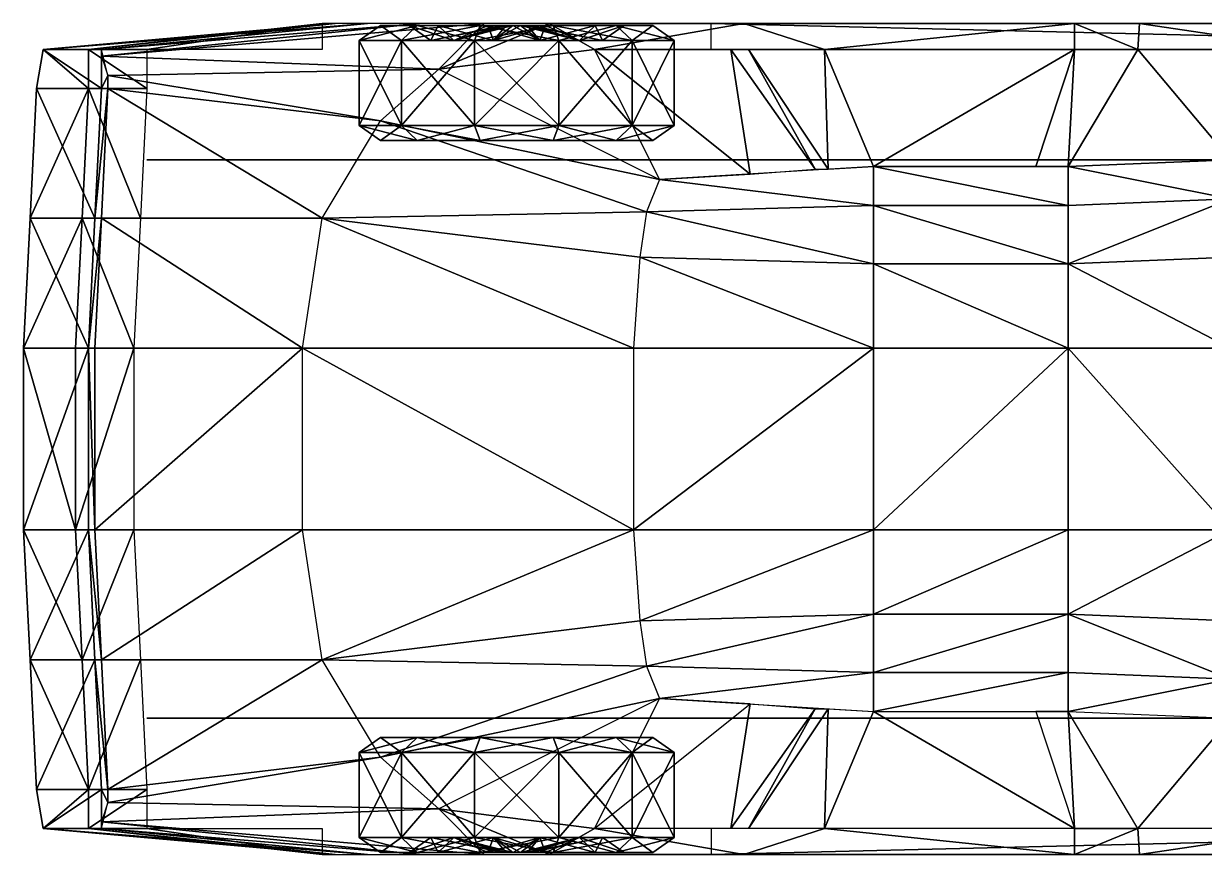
# Model space of a CAD drawing. Extents: x -4.62 to 0, y -0.81 to 0.81.
# Drawn here: x -4.623 to -2.311, y -0.813 to 0.813 of the extents above; entities that cross this region are included whole.
import ezdxf

# ---------------------------------------------------------------- set-up
doc = ezdxf.new("R2010")
doc.units = 0
doc.layers.get('0').update_dxf_attribs({"linetype": 'CONTINUOUS'})

msp = doc.modelspace()

# ---------------------------------------------------------------- meshes
at = {"color": 0, "linetype": 'BYBLOCK'}
mesh = msp.add_polyface(dxfattribs=at)
corners = [(-4.5212, 0.1778, 0.3683), (-4.5085, 0.4318, 0.3683), (-4.4069, 0.1778, 0.2286), (-4.3942, 0.4318, 0.2286), (-4.6228, 0.1778, 0.4445), (-4.6101, 0.4318, 0.4445), (-4.6228, 0.1778, 0.6096), (-4.6101, 0.4318, 0.6096), (-4.4958, 0.1778, 0.6096), (-4.4831, 0.4318, 0.6096), (-4.4831, 0.1778, 0.9652), (-4.4704, 0.4318, 0.9525), (-4.0767, 0.1778, 0.9906), (-4.0386, 0.4318, 0.9779), (-4.4577, 0.6858, 0.9271), (-4.4704, 0.6858, 0.6096), (-4.5974, 0.6858, 0.6096), (-4.5974, 0.6858, 0.4445), (-4.4958, 0.6858, 0.3683), (-4.3815, 0.6858, 0.2286), (-4.4958, 0.762, 0.3683), (-4.3815, 0.762, 0.2286), (-4.5847, 0.762, 0.4445), (-4.5847, 0.762, 0.6096), (-4.4704, 0.762, 0.6096), (-4.4577, 0.7112, 0.889), (-3.9497, 0.8128, 0.5588), (-4.0132, 0.8128, 0.4572), (-4.0386, 0.8128, 0.3429), (-4.5212, -0.1778, 0.3683), (-4.6228, -0.1778, 0.6096), (-4.4831, -0.1778, 0.9652)]
mesh.append_faces([[corners[k] for k in face] for face in [(8, 11, 9), (9, 14, 15), (22, 18, 17), (15, 25, 24), (24, 26, 23), (28, 21, 20)]], dxfattribs={"vtx0": -1, "color": 0})
mesh.append_faces([[corners[k] for k in face] for face in [(23, 27, 22)]], dxfattribs={"vtx0": -1, "vtx1": -1, "color": 0})
mesh.append_faces([[corners[k] for k in face] for face in [(12, 11, 10), (13, 14, 11), (27, 20, 22)]], dxfattribs={"vtx0": -1, "vtx2": -1, "color": 0})
mesh.append_faces([[corners[k] for k in face] for face in [(11, 14, 9), (17, 5, 16), (19, 3, 18), (18, 20, 19), (21, 19, 20), (16, 23, 17), (22, 17, 23), (14, 25, 15), (6, 30, 8)]], dxfattribs={"vtx1": -1, "color": 0})
mesh.append_faces([[corners[k] for k in face] for face in [(0, 1, 2), (3, 2, 1), (1, 0, 4), (6, 7, 4), (5, 4, 7), (8, 9, 7), (7, 6, 8), (10, 11, 8), (16, 7, 9), (7, 16, 5), (1, 18, 3), (0, 29, 4), (31, 10, 8), (10, 31, 12)]], dxfattribs={"vtx1": -1, "vtx2": -1, "color": 0})
mesh.append_faces([[corners[k] for k in face] for face in [(4, 5, 1), (9, 15, 16), (5, 17, 18), (18, 1, 5), (22, 20, 18), (15, 24, 23), (23, 16, 15), (30, 6, 4)]], dxfattribs={"vtx2": -1, "color": 0})
mesh = msp.add_polyface(dxfattribs=at)
corners = [(-4.0767, 0.1778, 0.9906), (-4.0386, 0.4318, 0.9779), (-4.4704, 0.4318, 0.9525), (-2.9591, 0.1778, 1.3589), (-3.4163, 0.3556, 1.2827), (-3.429, 0.1778, 1.2954), (-2.9591, 0.3429, 1.3462), (-3.4036, 0.4445, 1.27), (-3.9243, 0.6223, 0.9525), (-4.4577, 0.6858, 0.9271), (-3.81, 0.7239, 0.9398), (-4.4577, 0.7112, 0.889), (-3.3782, 0.508, 1.2446), (-3.2004, 0.5184, 1.2715), (-3.5052, 0.762, 0.9144), (-4.4704, 0.7492, 0.6858), (-3.7211, 0.8128, 0.6858), (-3.8481, 0.8128, 0.635), (-4.4704, 0.762, 0.6096), (-3.9497, 0.8128, 0.5588), (-4.5847, 0.762, 0.6096), (-4.0132, 0.8128, 0.4572), (-4.0386, 0.8128, 0.3429), (-4.4958, 0.762, 0.3683), (-4.0386, 0.762, 0.1778), (-4.3815, 0.762, 0.2286), (-3.5941, 0.8128, 0.6858), (-3.2131, 0.8128, 0.6858), (-3.2131, -0.8128, 0.6858), (-3.5052, -0.762, 0.9144), (-3.5941, -0.8128, 0.6858), (-3.81, -0.7239, 0.9398), (-3.7211, -0.8128, 0.6858), (-4.4577, -0.7112, 0.889), (-4.4704, -0.7492, 0.6858), (-4.0386, -0.762, 0.1778), (-4.0386, -0.8128, 0.3429), (-4.3815, -0.762, 0.2286), (-4.4958, -0.762, 0.3683), (-4.0132, -0.8128, 0.4572), (-3.9497, -0.8128, 0.5588), (-4.5847, -0.762, 0.6096), (-3.8481, -0.8128, 0.635), (-4.4704, -0.762, 0.6096), (-3.2004, -0.5184, 1.2715), (-3.3782, -0.508, 1.2446), (-3.9243, -0.6223, 0.9525), (-4.4577, -0.6858, 0.9271), (-4.0386, -0.4318, 0.9779), (-3.4036, -0.4445, 1.27), (-2.9591, -0.3429, 1.3462), (-3.4163, -0.3556, 1.2827), (-2.9591, -0.1778, 1.3589), (-3.429, -0.1778, 1.2954), (-4.0767, -0.1778, 0.9906), (-4.4704, -0.4318, 0.9525), (-4.4831, -0.1778, 0.9652)]
mesh.append_faces([[corners[k] for k in face] for face in [(3, 4, 5), (8, 11, 9), (12, 14, 10), (14, 27, 26), (28, 29, 30), (37, 36, 38), (29, 45, 31), (33, 46, 47), (51, 52, 53)]], dxfattribs={"vtx0": -1, "color": 0})
mesh.append_faces([[corners[k] for k in face] for face in [(15, 17, 18), (15, 10, 16), (30, 31, 32), (42, 43, 40), (49, 50, 51)]], dxfattribs={"vtx0": -1, "vtx1": -1, "color": 0})
mesh.append_faces([[corners[k] for k in face] for face in [(6, 7, 4), (18, 17, 19), (10, 26, 16), (31, 34, 32), (42, 34, 43)]], dxfattribs={"vtx0": -1, "vtx2": -1, "color": 0})
mesh.append_faces([[corners[k] for k in face] for face in [(29, 31, 30), (33, 34, 31), (35, 36, 37), (36, 39, 38), (40, 41, 39), (32, 34, 42), (44, 45, 29), (31, 46, 33), (46, 48, 47), (5, 53, 3)]], dxfattribs={"vtx1": -1, "color": 0})
mesh.append_faces([[corners[k] for k in face] for face in [(0, 1, 2), (48, 54, 55), (54, 0, 56)]], dxfattribs={"vtx1": -1, "vtx2": -1, "color": 0})
mesh.append_faces([[corners[k] for k in face] for face in [(1, 8, 9), (8, 10, 11), (12, 13, 14), (15, 16, 17), (20, 19, 21), (21, 22, 23), (22, 24, 25), (15, 11, 10), (10, 14, 26)]], dxfattribs={"vtx2": -1, "color": 0})
at = {"color": 251, "linetype": 'BYBLOCK'}
mesh = msp.add_polyface(dxfattribs=at)
corners = [(-3.8679, 0.8092, 0.2485), (-3.924, 0.8092, 0.2334), (-3.924, 0.8092, 0.3762), (-3.8679, 0.8092, 0.3611), (-3.966, 0.7801, 0.2222), (-3.966, 0.7801, 0.3874), (-3.8526, 0.8092, 0.4998), (-3.8115, 0.8092, 0.4587), (-3.8834, 0.7801, 0.5306), (-3.729, 0.8092, 0.5712), (-3.7139, 0.8092, 0.5151), (-3.7402, 0.7801, 0.6132), (-3.5862, 0.8092, 0.5712), (-3.575, 0.7801, 0.6132), (-3.729, 0.8092, 0.0384), (-3.7139, 0.8092, 0.0945), (-3.6013, 0.8092, 0.0945), (-3.7402, 0.7801, -0.0036), (-3.5862, 0.8092, 0.0384), (-3.8526, 0.8092, 0.1098), (-3.8115, 0.8092, 0.1509), (-3.8834, 0.7801, 0.079), (-3.966, 0.6132, 0.2222), (-3.966, 0.6132, 0.3874), (-3.924, 0.5842, 0.2334), (-3.924, 0.5842, 0.3762), (-3.8834, 0.6132, 0.5306), (-3.8526, 0.5842, 0.4998), (-3.7402, 0.6132, 0.6132), (-3.729, 0.5842, 0.5712), (-3.575, 0.6132, 0.6132), (-3.5862, 0.5842, 0.5712), (-3.7402, 0.6132, -0.0036), (-3.575, 0.7801, -0.0036), (-3.729, 0.5842, 0.0384), (-3.575, 0.6132, -0.0036), (-3.8834, 0.6132, 0.079), (-3.8526, 0.5842, 0.1098)]
mesh.append_faces([[corners[k] for k in face] for face in [(0, 1, 2), (2, 3, 0), (3, 2, 6), (6, 7, 3), (7, 6, 9), (9, 10, 7), (10, 9, 12), (14, 15, 16), (15, 14, 19), (19, 20, 15), (20, 19, 1), (1, 0, 20)]], dxfattribs={"vtx0": -1, "vtx2": -1, "color": 251})
mesh.append_faces([[corners[k] for k in face] for face in [(1, 4, 5), (5, 2, 1), (2, 5, 8), (8, 6, 2), (6, 8, 11), (11, 9, 6), (9, 11, 13), (17, 14, 18), (14, 17, 21), (21, 19, 14), (19, 21, 4), (4, 1, 19), (4, 22, 23), (23, 5, 4), (22, 24, 25), (25, 23, 22), (5, 23, 26), (26, 8, 5), (23, 25, 27), (27, 26, 23), (8, 26, 28), (28, 11, 8), (26, 27, 29), (29, 28, 26), (11, 28, 30), (28, 29, 31), (32, 17, 33), (34, 32, 35), (17, 32, 36), (36, 21, 17), (32, 34, 37), (37, 36, 32), (21, 36, 22), (22, 4, 21), (36, 37, 24), (24, 22, 36)]], dxfattribs={"vtx2": -1, "color": 251})
at = {"color": 254, "linetype": 'BYBLOCK'}
mesh = msp.add_polyface(dxfattribs=at)
corners = [(-0.9413, 0.8092, 0.1509), (-0.9106, 0.7801, 0.1816), (-0.9977, 0.8092, 0.2485), (-0.9556, 0.7801, 0.2597), (-0.8079, 0.8092, 0.2843), (-0.8154, 0.8092, 0.2973), (-0.7874, 0.8092, 0.3048), (-0.8437, 0.8092, 0.0945), (-0.8325, 0.7801, 0.1366), (-0.7949, 0.8092, 0.2768), (-0.7311, 0.8092, 0.0945), (-0.7423, 0.7801, 0.1366), (-0.7799, 0.8092, 0.2768), (-0.6335, 0.8092, 0.1509), (-0.6642, 0.7801, 0.1816), (-0.7669, 0.8092, 0.2843), (-0.5771, 0.8092, 0.2485), (-0.6192, 0.7801, 0.2597), (-0.7594, 0.8092, 0.2973), (-0.5771, 0.8092, 0.3611), (-0.6192, 0.7801, 0.3499), (-0.7594, 0.8092, 0.3123), (-0.6335, 0.8092, 0.4587), (-0.6642, 0.7801, 0.428), (-0.7669, 0.8092, 0.3253), (-0.7311, 0.8092, 0.5151), (-0.7423, 0.7801, 0.473), (-0.7799, 0.8092, 0.3328), (-0.8437, 0.8092, 0.5151), (-0.8325, 0.7801, 0.473), (-0.7949, 0.8092, 0.3328), (-0.9413, 0.8092, 0.4587), (-0.9106, 0.7801, 0.428), (-0.8079, 0.8092, 0.3253), (-0.9977, 0.8092, 0.3611), (-0.9556, 0.7801, 0.3499), (-0.8154, 0.8092, 0.3123), (-3.6856, 0.8092, 0.2973), (-3.6576, 0.8092, 0.3048), (-3.6856, 0.8092, 0.3123), (-3.8258, 0.7801, 0.2597), (-3.8258, 0.7801, 0.3499), (-3.8679, 0.8092, 0.2485), (-3.8679, 0.8092, 0.3611), (-3.6781, 0.8092, 0.3253), (-3.7808, 0.7801, 0.428), (-3.8115, 0.8092, 0.4587), (-3.6651, 0.8092, 0.3328), (-3.7027, 0.7801, 0.473), (-3.7139, 0.8092, 0.5151), (-3.6501, 0.8092, 0.3328), (-3.6125, 0.7801, 0.473), (-3.6013, 0.8092, 0.5151), (-3.6371, 0.8092, 0.3253), (-3.5344, 0.7801, 0.428), (-3.5037, 0.8092, 0.4587), (-3.6296, 0.8092, 0.3123), (-3.4894, 0.7801, 0.3499), (-3.4473, 0.8092, 0.3611), (-3.6296, 0.8092, 0.2973), (-3.4894, 0.7801, 0.2597), (-3.4473, 0.8092, 0.2485), (-3.6371, 0.8092, 0.2843), (-3.5344, 0.7801, 0.1816), (-3.5037, 0.8092, 0.1509), (-3.6501, 0.8092, 0.2768), (-3.6125, 0.7801, 0.1366), (-3.6013, 0.8092, 0.0945), (-3.6651, 0.8092, 0.2768), (-3.7027, 0.7801, 0.1366), (-3.7139, 0.8092, 0.0945), (-3.6781, 0.8092, 0.2843), (-3.7808, 0.7801, 0.1816), (-3.8115, 0.8092, 0.1509), (-3.7808, -0.7801, 0.1816), (-3.8115, -0.8092, 0.1509), (-3.8679, -0.8092, 0.2485), (-3.8258, -0.7801, 0.2597), (-3.6781, -0.8092, 0.2843), (-3.6856, -0.8092, 0.2973), (-3.6576, -0.8092, 0.3048), (-3.7027, -0.7801, 0.1366), (-3.7139, -0.8092, 0.0945), (-3.6651, -0.8092, 0.2768), (-3.6125, -0.7801, 0.1366), (-3.6013, -0.8092, 0.0945), (-3.6501, -0.8092, 0.2768), (-3.5344, -0.7801, 0.1816), (-3.5037, -0.8092, 0.1509), (-3.6371, -0.8092, 0.2843), (-3.4894, -0.7801, 0.2597), (-3.4473, -0.8092, 0.2485), (-3.6296, -0.8092, 0.2973), (-3.4894, -0.7801, 0.3499), (-3.4473, -0.8092, 0.3611), (-3.6296, -0.8092, 0.3123), (-3.5344, -0.7801, 0.428), (-3.5037, -0.8092, 0.4587), (-3.6371, -0.8092, 0.3253), (-3.6125, -0.7801, 0.473), (-3.6013, -0.8092, 0.5151), (-3.6501, -0.8092, 0.3328), (-3.7027, -0.7801, 0.473), (-3.7139, -0.8092, 0.5151), (-3.6651, -0.8092, 0.3328), (-3.7808, -0.7801, 0.428), (-3.8115, -0.8092, 0.4587), (-3.6781, -0.8092, 0.3253), (-3.8258, -0.7801, 0.3499), (-3.8679, -0.8092, 0.3611), (-3.6856, -0.8092, 0.3123), (-0.7874, -0.8092, 0.3048), (-0.8154, -0.8092, 0.2973), (-0.8154, -0.8092, 0.3123), (-0.9556, -0.7801, 0.2597), (-0.9556, -0.7801, 0.3499), (-0.9977, -0.8092, 0.2485), (-0.9977, -0.8092, 0.3611), (-0.8079, -0.8092, 0.3253), (-0.9106, -0.7801, 0.428), (-0.9413, -0.8092, 0.4587), (-0.7949, -0.8092, 0.3328), (-0.8325, -0.7801, 0.473), (-0.8437, -0.8092, 0.5151), (-0.7799, -0.8092, 0.3328), (-0.7423, -0.7801, 0.473), (-0.7311, -0.8092, 0.5151), (-0.7669, -0.8092, 0.3253), (-0.6642, -0.7801, 0.428), (-0.6335, -0.8092, 0.4587), (-0.7594, -0.8092, 0.3123), (-0.6192, -0.7801, 0.3499), (-0.5771, -0.8092, 0.3611), (-0.7594, -0.8092, 0.2973), (-0.6192, -0.7801, 0.2597), (-0.5771, -0.8092, 0.2485), (-0.7669, -0.8092, 0.2843), (-0.6642, -0.7801, 0.1816), (-0.6335, -0.8092, 0.1509), (-0.7799, -0.8092, 0.2768), (-0.7423, -0.7801, 0.1366), (-0.7311, -0.8092, 0.0945), (-0.7949, -0.8092, 0.2768), (-0.8325, -0.7801, 0.1366), (-0.8437, -0.8092, 0.0945), (-0.8079, -0.8092, 0.2843), (-0.9106, -0.7801, 0.1816), (-0.9413, -0.8092, 0.1509)]
mesh.append_faces([[corners[k] for k in face] for face in [(0, 1, 2), (3, 2, 1), (1, 4, 3), (4, 6, 5), (7, 8, 0), (1, 0, 8), (4, 1, 9), (9, 6, 4), (10, 11, 7), (8, 7, 11), (11, 12, 8), (12, 6, 9), (13, 14, 10), (11, 10, 14), (12, 11, 15), (15, 6, 12), (16, 17, 13), (14, 13, 17), (17, 18, 14), (18, 6, 15), (19, 20, 16), (17, 16, 20), (18, 17, 21), (21, 6, 18), (22, 23, 19), (20, 19, 23), (23, 24, 20), (24, 6, 21), (25, 26, 22), (23, 22, 26), (24, 23, 27), (27, 6, 24), (28, 29, 25), (26, 25, 29), (29, 30, 26), (30, 6, 27), (31, 32, 28), (29, 28, 32), (30, 29, 33), (33, 6, 30), (34, 35, 31), (32, 31, 35), (35, 36, 32), (36, 6, 33), (2, 3, 34), (35, 34, 3), (36, 35, 5), (5, 6, 36), (37, 38, 39), (39, 41, 37), (42, 40, 43), (41, 43, 40), (39, 38, 44), (41, 39, 45), (43, 41, 46), (45, 46, 41), (44, 38, 47), (47, 48, 44), (46, 45, 49), (48, 49, 45), (47, 38, 50), (48, 47, 51), (49, 48, 52), (51, 52, 48), (50, 38, 53), (53, 54, 50), (52, 51, 55), (54, 55, 51), (53, 38, 56), (54, 53, 57), (55, 54, 58), (57, 58, 54), (56, 38, 59), (59, 60, 56), (58, 57, 61), (60, 61, 57), (59, 38, 62), (60, 59, 63), (61, 60, 64), (63, 64, 60), (62, 38, 65), (65, 66, 62), (64, 63, 67), (66, 67, 63), (65, 38, 68), (66, 65, 69), (67, 66, 70), (69, 70, 66), (68, 38, 71), (71, 72, 68), (70, 69, 73), (72, 73, 69), (71, 38, 37), (72, 71, 40), (73, 72, 42), (40, 42, 72)]], dxfattribs={"vtx0": -1, "vtx1": -1, "color": 254})
mesh.append_faces([[corners[k] for k in face] for face in [(74, 75, 76), (76, 77, 74), (78, 74, 77), (80, 78, 79), (81, 82, 75), (75, 74, 81), (74, 78, 83), (80, 83, 78), (84, 85, 82), (82, 81, 84), (86, 84, 81), (80, 86, 83), (87, 88, 85), (85, 84, 87), (84, 86, 89), (80, 89, 86), (90, 91, 88), (88, 87, 90), (92, 90, 87), (80, 92, 89), (93, 94, 91), (91, 90, 93), (90, 92, 95), (80, 95, 92), (96, 97, 94), (94, 93, 96), (98, 96, 93), (80, 98, 95), (99, 100, 97), (97, 96, 99), (96, 98, 101), (80, 101, 98), (102, 103, 100), (100, 99, 102), (104, 102, 99), (80, 104, 101), (105, 106, 103), (103, 102, 105), (102, 104, 107), (80, 107, 104), (108, 109, 106), (106, 105, 108), (110, 108, 105), (80, 110, 107), (77, 76, 109), (109, 108, 77), (108, 110, 79), (80, 79, 110), (111, 112, 113), (115, 113, 112), (114, 116, 117), (117, 115, 114), (111, 113, 118), (113, 115, 119), (115, 117, 120), (120, 119, 115), (111, 118, 121), (122, 121, 118), (119, 120, 123), (123, 122, 119), (111, 121, 124), (121, 122, 125), (122, 123, 126), (126, 125, 122), (111, 124, 127), (128, 127, 124), (125, 126, 129), (129, 128, 125), (111, 127, 130), (127, 128, 131), (128, 129, 132), (132, 131, 128), (111, 130, 133), (134, 133, 130), (131, 132, 135), (135, 134, 131), (111, 133, 136), (133, 134, 137), (134, 135, 138), (138, 137, 134), (111, 136, 139), (140, 139, 136), (137, 138, 141), (141, 140, 137), (111, 139, 142), (139, 140, 143), (140, 141, 144), (144, 143, 140), (111, 142, 145), (146, 145, 142), (143, 144, 147), (147, 146, 143), (111, 145, 112), (145, 146, 114), (146, 147, 116), (116, 114, 146)]], dxfattribs={"vtx0": -1, "vtx2": -1, "color": 254})
mesh.append_faces([[corners[k] for k in face] for face in [(5, 3, 4), (8, 9, 1), (9, 8, 12), (14, 15, 11), (15, 14, 18), (20, 21, 17), (21, 20, 24), (26, 27, 23), (27, 26, 30), (32, 33, 29), (33, 32, 36), (3, 5, 35), (40, 37, 41), (44, 45, 39), (45, 44, 48), (50, 51, 47), (51, 50, 54), (56, 57, 53), (57, 56, 60), (62, 63, 59), (63, 62, 66), (68, 69, 65), (69, 68, 72), (37, 40, 71)]], dxfattribs={"vtx1": -1, "color": 254})
mesh.append_faces([[corners[k] for k in face] for face in [(77, 79, 78), (83, 81, 74), (81, 83, 86), (89, 87, 84), (87, 89, 92), (95, 93, 90), (93, 95, 98), (101, 99, 96), (99, 101, 104), (107, 105, 102), (105, 107, 110), (79, 77, 108), (112, 114, 115), (119, 118, 113), (118, 119, 122), (125, 124, 121), (124, 125, 128), (131, 130, 127), (130, 131, 134), (137, 136, 133), (136, 137, 140), (143, 142, 139), (142, 143, 146), (114, 112, 145)]], dxfattribs={"vtx2": -1, "color": 254})
at = {"color": 251, "linetype": 'BYBLOCK'}
mesh = msp.add_polyface(dxfattribs=at)
corners = [(-3.5862, 0.8092, 0.5712), (-3.6013, 0.8092, 0.5151), (-3.7139, 0.8092, 0.5151), (-3.575, 0.7801, 0.6132), (-3.729, 0.8092, 0.5712), (-3.4626, 0.8092, 0.4998), (-3.5037, 0.8092, 0.4587), (-3.4318, 0.7801, 0.5306), (-3.3912, 0.8092, 0.3762), (-3.4473, 0.8092, 0.3611), (-3.3492, 0.7801, 0.3874), (-3.3912, 0.8092, 0.2334), (-3.4473, 0.8092, 0.2485), (-3.3492, 0.7801, 0.2222), (-3.4626, 0.8092, 0.1098), (-3.5037, 0.8092, 0.1509), (-3.4318, 0.7801, 0.079), (-3.5862, 0.8092, 0.0384), (-3.6013, 0.8092, 0.0945), (-3.575, 0.7801, -0.0036), (-3.729, 0.8092, 0.0384), (-3.7402, 0.7801, -0.0036), (-3.575, 0.6132, 0.6132), (-3.7402, 0.7801, 0.6132), (-3.5862, 0.5842, 0.5712), (-3.7402, 0.6132, 0.6132), (-3.4318, 0.6132, 0.5306), (-3.4626, 0.5842, 0.4998), (-3.3492, 0.6132, 0.3874), (-3.3912, 0.5842, 0.3762), (-3.3492, 0.6132, 0.2222), (-3.3912, 0.5842, 0.2334), (-3.4318, 0.6132, 0.079), (-3.4626, 0.5842, 0.1098), (-3.575, 0.6132, -0.0036), (-3.5862, 0.5842, 0.0384), (-3.7402, 0.6132, -0.0036), (-3.729, 0.5842, 0.0384)]
mesh.append_faces([[corners[k] for k in face] for face in [(0, 1, 2), (1, 0, 5), (5, 6, 1), (6, 5, 8), (8, 9, 6), (9, 8, 11), (11, 12, 9), (12, 11, 14), (14, 15, 12), (15, 14, 17), (17, 18, 15), (18, 17, 20)]], dxfattribs={"vtx0": -1, "vtx2": -1, "color": 251})
mesh.append_faces([[corners[k] for k in face] for face in [(3, 0, 4), (0, 3, 7), (7, 5, 0), (5, 7, 10), (10, 8, 5), (8, 10, 13), (13, 11, 8), (11, 13, 16), (16, 14, 11), (14, 16, 19), (19, 17, 14), (17, 19, 21), (22, 3, 23), (24, 22, 25), (3, 22, 26), (26, 7, 3), (22, 24, 27), (27, 26, 22), (7, 26, 28), (28, 10, 7), (26, 27, 29), (29, 28, 26), (10, 28, 30), (30, 13, 10), (28, 29, 31), (31, 30, 28), (13, 30, 32), (32, 16, 13), (30, 31, 33), (33, 32, 30), (16, 32, 34), (34, 19, 16), (32, 33, 35), (35, 34, 32), (19, 34, 36), (34, 35, 37)]], dxfattribs={"vtx2": -1, "color": 251})
at = {"color": 0, "linetype": 'BYBLOCK'}
mesh = msp.add_polyface(dxfattribs=at)
corners = [(-2.9591, 0.1778, 1.3589), (-2.9591, 0.3429, 1.3462), (-3.4163, 0.3556, 1.2827), (-2.5781, 0.1778, 1.3716), (-2.5781, 0.3429, 1.3589), (-2.5781, 0.4572, 1.3462), (-2.9591, 0.4572, 1.3335), (-3.4036, 0.4445, 1.27), (-2.9591, 0.5334, 1.3081), (-3.3782, 0.508, 1.2446), (-2.5781, 0.5334, 1.3208), (-3.0734, 0.5281, 1.2908), (-3.048, 0.5281, 1.2946), (-3.2038, 0.762, 0.9076), (-3.2385, 0.762, 0.9093), (-2.5654, 0.762, 0.889), (-2.6416, 0.5334, 1.3187), (-3.5052, 0.762, 0.9144), (-3.0548, 0.762, 0.9042), (-3.2131, 0.8128, 0.6858), (-0.9779, 0.8128, 0.635), (-3.4671, 0.8128, 0.635), (-3.5941, 0.8128, 0.6858), (-3.3655, 0.8128, 0.5588), (-1.143, 0.8128, 0.4572), (-3.302, 0.8128, 0.4572), (-3.2766, 0.8128, 0.3429), (-2.5654, 0.8128, 0.6858), (-2.5654, -0.762, 0.889), (-3.0548, -0.762, 0.9042), (-2.5654, -0.8128, 0.6858), (-3.2131, -0.8128, 0.6858), (-1.143, -0.8128, 0.4572), (-3.302, -0.8128, 0.4572), (-3.3655, -0.8128, 0.5588), (-3.4671, -0.8128, 0.635), (-0.9779, -0.8128, 0.635), (-3.5941, -0.8128, 0.6858), (-3.5052, -0.762, 0.9144), (-2.6416, -0.5334, 1.3187), (-2.5781, -0.5334, 1.3208), (-3.0734, -0.5281, 1.2908), (-3.048, -0.5281, 1.2946), (-3.2038, -0.762, 0.9076), (-3.2385, -0.762, 0.9093), (-2.5781, -0.4572, 1.3462), (-2.9591, -0.5334, 1.3081), (-2.9591, -0.4572, 1.3335), (-3.3782, -0.508, 1.2446), (-3.4036, -0.4445, 1.27), (-2.9591, -0.3429, 1.3462), (-2.5781, -0.3429, 1.3589), (-2.5781, -0.1778, 1.3716), (-2.9591, -0.1778, 1.3589), (-3.4163, -0.3556, 1.2827), (-3.429, -0.1778, 1.2954)]
mesh.append_faces([[corners[k] for k in face] for face in [(6, 9, 7), (11, 13, 14), (41, 43, 44), (48, 47, 49)]], dxfattribs={"vtx0": -1, "color": 0})
mesh.append_faces([[corners[k] for k in face] for face in [(21, 20, 23), (25, 24, 26), (30, 29, 31), (35, 36, 34), (40, 45, 46), (47, 46, 45), (46, 47, 48), (47, 50, 49), (45, 51, 47), (53, 50, 52), (53, 0, 55), (0, 53, 3)]], dxfattribs={"vtx0": -1, "vtx1": -1, "color": 0})
mesh.append_faces([[corners[k] for k in face] for face in [(0, 1, 2), (6, 1, 4), (50, 47, 51), (50, 53, 54)]], dxfattribs={"vtx0": -1, "vtx1": -1, "vtx2": -1, "color": 0})
mesh.append_faces([[corners[k] for k in face] for face in [(1, 0, 3), (4, 5, 6), (1, 6, 7), (6, 8, 9), (5, 10, 8), (8, 6, 5), (20, 21, 22), (24, 25, 23), (18, 27, 19), (32, 33, 34), (36, 35, 37)]], dxfattribs={"vtx0": -1, "vtx2": -1, "color": 0})
mesh.append_faces([[corners[k] for k in face] for face in [(39, 28, 40), (52, 3, 53)]], dxfattribs={"vtx1": -1, "color": 0})
mesh.append_faces([[corners[k] for k in face] for face in [(3, 4, 1), (17, 18, 19), (18, 15, 27), (28, 29, 30), (29, 38, 31), (51, 52, 50)]], dxfattribs={"vtx1": -1, "vtx2": -1, "color": 0})
mesh.append_faces([[corners[k] for k in face] for face in [(11, 12, 13), (15, 16, 10), (41, 42, 43)]], dxfattribs={"vtx2": -1, "color": 0})
mesh = msp.add_polyface(dxfattribs=at)
corners = [(-0.8636, 0.4318, 0.889), (-1.3208, 0.4318, 0.9271), (-1.2827, 0.1778, 0.9398), (-0.8509, 0.1778, 0.9017), (-0.3048, 0.6604, 0.7747), (-0.8763, 0.6858, 0.8636), (-1.4097, 0.6477, 0.9017), (-0.889, 0.762, 0.8255), (-1.524, 0.7366, 0.8636), (-0.3556, 0.7366, 0.762), (-1.6764, 0.762, 0.8636), (-1.9812, 0.5588, 1.2573), (-3.5941, 0.8128, 0.6858), (-0.8509, 0.8128, 0.6858), (-0.9779, 0.8128, 0.635), (-1.0795, 0.8128, 0.5588), (-3.3655, 0.8128, 0.5588), (-1.143, 0.8128, 0.4572), (-1.1684, 0.8128, 0.3429), (-3.2766, 0.8128, 0.3429), (-2.0955, 0.8128, 0.6858), (-1.6129, 0.8128, 0.6858), (-1.397, 0.8128, 0.6858), (-0.7239, 0.8128, 0.6858), (-0.7239, -0.8128, 0.6858), (-0.889, -0.762, 0.8255), (-0.8509, -0.8128, 0.6858), (-1.397, -0.8128, 0.6858), (-1.524, -0.7366, 0.8636), (-1.6764, -0.762, 0.8636), (-1.6129, -0.8128, 0.6858), (-2.0955, -0.8128, 0.6858), (-1.1684, -0.8128, 0.3429), (-3.2766, -0.8128, 0.3429), (-1.143, -0.8128, 0.4572), (-3.3655, -0.8128, 0.5588), (-1.0795, -0.8128, 0.5588), (-0.9779, -0.8128, 0.635), (-3.5941, -0.8128, 0.6858), (-1.9812, -0.5588, 1.2573), (-0.3556, -0.7366, 0.762), (-0.8763, -0.6858, 0.8636), (-1.4097, -0.6477, 0.9017), (-1.3208, -0.4318, 0.9271), (-0.8636, -0.4318, 0.889), (-0.3048, -0.6604, 0.7747), (-1.2827, -0.1778, 0.9398), (-0.8509, -0.1778, 0.9017)]
mesh.append_faces([[corners[k] for k in face] for face in [(10, 11, 8), (21, 8, 22), (7, 22, 8), (27, 25, 28), (28, 30, 27), (39, 29, 28)]], dxfattribs={"vtx0": -1, "color": 0})
mesh.append_faces([[corners[k] for k in face] for face in [(20, 10, 21), (24, 25, 26), (26, 25, 27), (29, 30, 28), (40, 41, 25), (42, 25, 41), (45, 44, 41), (43, 44, 46)]], dxfattribs={"vtx0": -1, "vtx1": -1, "color": 0})
mesh.append_faces([[corners[k] for k in face] for face in [(0, 2, 3), (5, 1, 0), (43, 41, 44), (46, 44, 47), (47, 3, 46)]], dxfattribs={"vtx0": -1, "vtx1": -1, "vtx2": -1, "color": 0})
mesh.append_faces([[corners[k] for k in face] for face in [(0, 1, 2), (0, 4, 5), (7, 6, 5), (5, 9, 7), (21, 10, 8), (7, 13, 22), (7, 23, 13), (29, 31, 30)]], dxfattribs={"vtx0": -1, "vtx2": -1, "color": 0})
mesh.append_faces([[corners[k] for k in face] for face in [(15, 16, 14), (18, 19, 17), (32, 33, 34), (36, 35, 37), (28, 25, 42), (42, 41, 43)]], dxfattribs={"vtx1": -1, "color": 0})
mesh.append_faces([[corners[k] for k in face] for face in [(7, 9, 23), (2, 46, 3)]], dxfattribs={"vtx1": -1, "vtx2": -1, "color": 0})
mesh.append_faces([[corners[k] for k in face] for face in [(5, 6, 1), (7, 8, 6), (12, 13, 14), (16, 15, 17), (35, 36, 34), (38, 26, 37)]], dxfattribs={"vtx2": -1, "color": 0})
mesh = msp.add_polyface(dxfattribs=at)
corners = [(-1.9431, 0.3556, 1.3081), (-2.2606, 0.3556, 1.3462), (-2.2606, 0.1778, 1.3589), (-1.9304, 0.1778, 1.3208), (-1.9558, 0.4953, 1.2954), (-2.2606, 0.4699, 1.3335), (-2.5781, 0.3429, 1.3589), (-2.5781, 0.4572, 1.3462), (-2.5781, 0.5334, 1.3208), (-2.2606, 0.5461, 1.2954), (-1.9812, 0.5588, 1.2573), (-2.5654, 0.762, 0.889), (-2.4416, 0.762, 0.8866), (-1.6764, 0.762, 0.8636), (-2.0701, 0.556, 1.27), (-3.2766, 0.8128, 0.3429), (-1.1684, 0.8128, 0.3429), (-1.1684, 0.762, 0.1524), (-3.2766, 0.762, 0.1524), (-2.5654, 0.8128, 0.6858), (-2.4384, 0.8128, 0.6858), (-2.0955, 0.762, 0.8763), (-2.0955, 0.8128, 0.6858), (-2.0955, -0.762, 0.8763), (-2.0955, -0.8128, 0.6858), (-1.6764, -0.762, 0.8636), (-2.4416, -0.762, 0.8866), (-2.4384, -0.8128, 0.6858), (-2.5654, -0.762, 0.889), (-2.5654, -0.8128, 0.6858), (-3.2766, -0.8128, 0.3429), (-1.1684, -0.8128, 0.3429), (-1.1684, -0.762, 0.1524), (-3.2766, -0.762, 0.1524), (-3.302, -0.8128, 0.4572), (-1.143, -0.8128, 0.4572), (-2.0701, -0.556, 1.27), (-1.9812, -0.5588, 1.2573), (-2.5781, -0.5334, 1.3208), (-2.2606, -0.5461, 1.2954), (-2.2606, -0.4699, 1.3335), (-1.9558, -0.4953, 1.2954), (-2.5781, -0.4572, 1.3462), (-2.2606, -0.3556, 1.3462), (-2.5781, -0.3429, 1.3589), (-1.9431, -0.3556, 1.3081), (-2.2606, -0.1778, 1.3589), (-1.9304, -0.1778, 1.3208)]
mesh.append_faces([[corners[k] for k in face] for face in [(0, 2, 3), (10, 5, 4), (11, 8, 12), (19, 12, 20), (26, 29, 27), (38, 28, 26), (40, 37, 41), (46, 45, 47)]], dxfattribs={"vtx0": -1, "color": 0})
mesh.append_faces([[corners[k] for k in face] for face in [(7, 6, 5), (8, 5, 9), (20, 21, 22), (23, 24, 25), (28, 29, 26), (34, 35, 30), (2, 46, 3)]], dxfattribs={"vtx0": -1, "vtx1": -1, "color": 0})
mesh.append_faces([[corners[k] for k in face] for face in [(0, 1, 2), (0, 5, 1), (1, 5, 6), (40, 43, 44), (40, 45, 43), (43, 45, 46)]], dxfattribs={"vtx0": -1, "vtx1": -1, "vtx2": -1, "color": 0})
mesh.append_faces([[corners[k] for k in face] for face in [(19, 11, 12), (22, 21, 13), (23, 27, 24), (40, 38, 39), (44, 42, 40)]], dxfattribs={"vtx0": -1, "vtx2": -1, "color": 0})
mesh.append_faces([[corners[k] for k in face] for face in [(26, 27, 23), (36, 25, 37), (41, 45, 40), (47, 3, 46)]], dxfattribs={"vtx1": -1, "color": 0})
mesh.append_faces([[corners[k] for k in face] for face in [(7, 5, 8), (10, 9, 5), (39, 37, 40), (40, 42, 38)]], dxfattribs={"vtx1": -1, "vtx2": -1, "color": 0})
mesh.append_faces([[corners[k] for k in face] for face in [(0, 4, 5), (13, 14, 10), (15, 16, 17), (17, 18, 15), (20, 12, 21), (30, 31, 32), (32, 33, 30)]], dxfattribs={"vtx2": -1, "color": 0})
at = {"color": 151, "linetype": 'BYBLOCK'}
mesh = msp.add_polyface(dxfattribs=at)
corners = [(-3.429, 0.1778, 1.2954), (-4.0767, 0.1778, 0.9906), (-4.0386, 0.4318, 0.9779), (-3.4163, 0.3556, 1.2827), (-2.5781, 0.1778, 1.3716), (-2.2606, 0.1778, 1.3589), (-2.5781, 0.3429, 1.3589), (-2.2606, 0.3556, 1.3462), (-1.2827, 0.1778, 0.9398), (-1.3208, 0.4318, 0.9271), (-1.9304, 0.1778, 1.3208), (-1.9431, 0.3556, 1.3081), (-1.9558, 0.4953, 1.2954), (-1.4097, 0.6477, 0.9017), (-3.4036, 0.4445, 1.27), (-3.9243, 0.6223, 0.9525), (-3.3782, 0.508, 1.2446), (-3.81, 0.7239, 0.9398), (-1.9812, 0.5588, 1.2573), (-1.524, 0.7366, 0.8636), (-3.2004, 0.5184, 1.2715), (-3.0734, 0.5281, 1.2908), (-3.2385, 0.762, 0.9093), (-3.5052, 0.762, 0.9144), (-3.048, 0.5281, 1.2946), (-2.9591, 0.5334, 1.3081), (-3.0548, 0.762, 0.9042), (-3.2038, 0.762, 0.9076), (-2.6416, 0.5334, 1.3187), (-2.5654, 0.762, 0.889), (-2.4416, 0.762, 0.8866), (-2.5781, 0.5334, 1.3208), (-2.2606, 0.5461, 1.2954), (-2.0955, 0.762, 0.8763), (-2.0701, 0.556, 1.27), (-1.6764, 0.762, 0.8636), (-2.0955, -0.762, 0.8763), (-2.2606, -0.5461, 1.2954), (-2.0701, -0.556, 1.27), (-1.6764, -0.762, 0.8636), (-2.4416, -0.762, 0.8866), (-2.5781, -0.5334, 1.3208), (-2.9591, -0.5334, 1.3081), (-2.6416, -0.5334, 1.3187), (-2.5654, -0.762, 0.889), (-3.0548, -0.762, 0.9042), (-3.048, -0.5281, 1.2946), (-3.2038, -0.762, 0.9076), (-3.2004, -0.5184, 1.2715), (-3.0734, -0.5281, 1.2908), (-3.2385, -0.762, 0.9093), (-3.5052, -0.762, 0.9144), (-1.4097, -0.6477, 0.9017), (-1.9558, -0.4953, 1.2954), (-1.9812, -0.5588, 1.2573), (-1.524, -0.7366, 0.8636), (-3.4036, -0.4445, 1.27), (-3.3782, -0.508, 1.2446), (-3.9243, -0.6223, 0.9525), (-3.81, -0.7239, 0.9398), (-3.4163, -0.3556, 1.2827), (-4.0386, -0.4318, 0.9779), (-1.3208, -0.4318, 0.9271), (-1.9431, -0.3556, 1.3081), (-1.2827, -0.1778, 0.9398), (-1.9304, -0.1778, 1.3208), (-2.2606, -0.1778, 1.3589), (-2.5781, -0.1778, 1.3716), (-2.5781, -0.3429, 1.3589), (-2.2606, -0.3556, 1.3462), (-4.0767, -0.1778, 0.9906), (-3.429, -0.1778, 1.2954)]
mesh.append_faces([[corners[k] for k in face] for face in [(6, 5, 7), (12, 9, 13), (14, 2, 15), (16, 15, 17), (18, 13, 19), (20, 22, 23), (24, 26, 27), (33, 34, 35), (36, 38, 39), (46, 45, 47), (48, 50, 51), (52, 54, 55), (58, 57, 59), (61, 56, 58), (62, 53, 52), (66, 68, 69)]], dxfattribs={"vtx0": -1, "color": 151})
mesh.append_faces([[corners[k] for k in face] for face in [(0, 2, 3), (4, 5, 6), (10, 9, 11), (11, 9, 12), (30, 32, 33), (40, 37, 36)]], dxfattribs={"vtx0": -1, "vtx1": -1, "color": 151})
mesh.append_faces([[corners[k] for k in face] for face in [(25, 29, 26), (33, 32, 34), (36, 37, 38), (42, 44, 45), (62, 63, 53), (62, 65, 63), (66, 67, 68), (61, 71, 60)]], dxfattribs={"vtx0": -1, "vtx2": -1, "color": 151})
mesh.append_faces([[corners[k] for k in face] for face in [(8, 9, 10), (12, 13, 18), (56, 57, 58), (70, 71, 61), (0, 71, 1), (70, 1, 71)]], dxfattribs={"vtx1": -1, "color": 151})
mesh.append_faces([[corners[k] for k in face] for face in [(14, 3, 2), (24, 25, 26), (46, 42, 45), (60, 56, 61), (66, 5, 4), (4, 67, 66), (64, 8, 10)]], dxfattribs={"vtx1": -1, "vtx2": -1, "color": 151})
mesh.append_faces([[corners[k] for k in face] for face in [(0, 1, 2), (16, 14, 15), (20, 21, 22), (25, 28, 29), (30, 31, 32), (40, 41, 37), (42, 43, 44), (48, 49, 50), (52, 53, 54), (62, 64, 65), (10, 65, 64)]], dxfattribs={"vtx2": -1, "color": 151})
at = {"color": 251, "linetype": 'BYBLOCK'}
mesh = msp.add_polyface(dxfattribs=at)
corners = [(-4.3815, 0.5461, 0.2286), (-4.3815, 0.5461, 0.889), (-2.8448, 0.5461, 0.889), (-2.8448, 0.5461, 0.1524), (-2.8448, 0.5461, 0.7747), (-0.3556, 0.5461, 0.7239), (-0.3556, 0.5461, 0.1778), (-2.8448, -0.5461, 0.1524), (-2.8448, -0.5461, 0.7747), (-0.3556, -0.5461, 0.7239), (-0.3556, -0.5461, 0.1778), (-4.3815, -0.5461, 0.2286), (-4.3815, -0.5461, 0.889), (-2.8448, -0.5461, 0.889)]
mesh.append_faces([[corners[k] for k in face] for face in [(0, 1, 2), (3, 4, 5), (7, 8, 9), (11, 12, 13)]], dxfattribs={"vtx0": -1, "vtx1": -1, "vtx2": -1, "color": 251})
mesh.append_faces([[corners[k] for k in face] for face in [(2, 3, 0), (5, 6, 3), (9, 10, 7), (13, 7, 11)]], dxfattribs={"vtx0": -1, "vtx2": -1, "color": 251})
at = {"color": 0, "linetype": 'BYBLOCK'}
mesh = msp.add_polyface(dxfattribs=at)
corners = [(-4.4958, -0.762, 0.3683), (-4.0132, -0.8128, 0.4572), (-4.5847, -0.762, 0.4445), (-4.5847, -0.762, 0.6096), (-3.9497, -0.8128, 0.5588), (-4.4704, -0.762, 0.6096), (-4.4577, -0.7112, 0.889), (-4.4577, -0.6858, 0.9271), (-4.4704, -0.6858, 0.6096), (-4.5974, -0.6858, 0.6096), (-4.5974, -0.6858, 0.4445), (-4.4958, -0.6858, 0.3683), (-4.3815, -0.6858, 0.2286), (-4.3815, -0.762, 0.2286), (-4.5085, -0.4318, 0.3683), (-4.3942, -0.4318, 0.2286), (-4.6101, -0.4318, 0.4445), (-4.6101, -0.4318, 0.6096), (-4.4831, -0.4318, 0.6096), (-4.4704, -0.4318, 0.9525), (-4.0386, -0.4318, 0.9779), (-4.0767, -0.1778, 0.9906), (-4.4831, -0.1778, 0.9652), (-4.4958, -0.1778, 0.6096), (-4.6228, -0.1778, 0.6096), (-4.6228, -0.1778, 0.4445), (-4.5212, -0.1778, 0.3683), (-4.4069, -0.1778, 0.2286), (-4.5212, 0.1778, 0.3683), (-4.4069, 0.1778, 0.2286), (-4.6228, 0.1778, 0.4445), (-4.4958, 0.1778, 0.6096)]
mesh.append_faces([[corners[k] for k in face] for face in [(4, 5, 3), (6, 8, 5), (11, 2, 10), (7, 18, 8), (19, 23, 18)]], dxfattribs={"vtx0": -1, "color": 0})
mesh.append_faces([[corners[k] for k in face] for face in [(0, 1, 2), (7, 20, 19), (19, 21, 22)]], dxfattribs={"vtx0": -1, "vtx1": -1, "color": 0})
mesh.append_faces([[corners[k] for k in face] for face in [(1, 3, 2)]], dxfattribs={"vtx0": -1, "vtx2": -1, "color": 0})
mesh.append_faces([[corners[k] for k in face] for face in [(5, 8, 3), (9, 3, 8), (0, 2, 11), (10, 16, 11), (14, 11, 16), (8, 18, 9), (16, 25, 14)]], dxfattribs={"vtx1": -1, "color": 0})
mesh.append_faces([[corners[k] for k in face] for face in [(11, 14, 15), (9, 17, 16), (17, 9, 18), (19, 22, 23), (18, 23, 17), (24, 17, 23), (17, 24, 25), (25, 16, 17), (26, 14, 25), (14, 26, 27), (27, 15, 14), (26, 28, 29), (29, 27, 26), (25, 30, 26), (30, 25, 24), (23, 31, 24), (31, 23, 22)]], dxfattribs={"vtx1": -1, "vtx2": -1, "color": 0})
mesh.append_faces([[corners[k] for k in face] for face in [(6, 7, 8), (3, 9, 10), (10, 2, 3), (0, 11, 12), (12, 13, 0), (15, 12, 11), (16, 10, 9), (7, 19, 18)]], dxfattribs={"vtx2": -1, "color": 0})
at = {"color": 251, "linetype": 'BYBLOCK'}
mesh = msp.add_polyface(dxfattribs=at)
corners = [(-3.8526, -0.5842, 0.1098), (-3.8834, -0.6132, 0.079), (-3.924, -0.5842, 0.2334), (-3.966, -0.6132, 0.2222), (-3.8834, -0.7801, 0.079), (-3.966, -0.7801, 0.2222), (-3.729, -0.5842, 0.0384), (-3.7402, -0.6132, -0.0036), (-3.7402, -0.7801, -0.0036), (-3.575, -0.6132, -0.0036), (-3.575, -0.7801, -0.0036), (-3.729, -0.5842, 0.5712), (-3.7402, -0.6132, 0.6132), (-3.5862, -0.5842, 0.5712), (-3.7402, -0.7801, 0.6132), (-3.575, -0.6132, 0.6132), (-3.8526, -0.5842, 0.4998), (-3.8834, -0.6132, 0.5306), (-3.8834, -0.7801, 0.5306), (-3.924, -0.5842, 0.3762), (-3.966, -0.6132, 0.3874), (-3.966, -0.7801, 0.3874), (-3.8526, -0.8092, 0.1098), (-3.924, -0.8092, 0.2334), (-3.8115, -0.8092, 0.1509), (-3.8679, -0.8092, 0.2485), (-3.729, -0.8092, 0.0384), (-3.7139, -0.8092, 0.0945), (-3.5862, -0.8092, 0.0384), (-3.6013, -0.8092, 0.0945), (-3.729, -0.8092, 0.5712), (-3.575, -0.7801, 0.6132), (-3.7139, -0.8092, 0.5151), (-3.5862, -0.8092, 0.5712), (-3.8526, -0.8092, 0.4998), (-3.8115, -0.8092, 0.4587), (-3.924, -0.8092, 0.3762), (-3.8679, -0.8092, 0.3611)]
mesh.append_faces([[corners[k] for k in face] for face in [(22, 24, 23), (25, 23, 24), (26, 27, 22), (24, 22, 27), (27, 26, 29), (30, 32, 33), (34, 35, 30), (32, 30, 35), (36, 37, 34), (35, 34, 37), (23, 25, 36), (37, 36, 25)]], dxfattribs={"vtx0": -1, "vtx1": -1, "color": 251})
mesh.append_faces([[corners[k] for k in face] for face in [(0, 1, 2), (3, 2, 1), (1, 4, 3), (5, 3, 4), (6, 7, 0), (1, 0, 7), (7, 8, 1), (4, 1, 8), (7, 6, 9), (8, 7, 10), (11, 12, 13), (12, 14, 15), (16, 17, 11), (12, 11, 17), (17, 18, 12), (14, 12, 18), (19, 20, 16), (17, 16, 20), (20, 21, 17), (18, 17, 21), (2, 3, 19), (20, 19, 3), (3, 5, 20), (21, 20, 5), (4, 22, 5), (23, 5, 22), (8, 26, 4), (22, 4, 26), (26, 8, 28), (14, 30, 31), (18, 34, 14), (30, 14, 34), (21, 36, 18), (34, 18, 36), (5, 23, 21), (36, 21, 23)]], dxfattribs={"vtx1": -1, "color": 251})
mesh = msp.add_polyface(dxfattribs=at)
corners = [(-3.5862, -0.5842, 0.0384), (-3.575, -0.6132, -0.0036), (-3.729, -0.5842, 0.0384), (-3.575, -0.7801, -0.0036), (-3.7402, -0.6132, -0.0036), (-3.4626, -0.5842, 0.1098), (-3.4318, -0.6132, 0.079), (-3.4318, -0.7801, 0.079), (-3.3912, -0.5842, 0.2334), (-3.3492, -0.6132, 0.2222), (-3.3492, -0.7801, 0.2222), (-3.3912, -0.5842, 0.3762), (-3.3492, -0.6132, 0.3874), (-3.3492, -0.7801, 0.3874), (-3.4626, -0.5842, 0.4998), (-3.4318, -0.6132, 0.5306), (-3.4318, -0.7801, 0.5306), (-3.5862, -0.5842, 0.5712), (-3.575, -0.6132, 0.6132), (-3.575, -0.7801, 0.6132), (-3.7402, -0.6132, 0.6132), (-3.7402, -0.7801, 0.6132), (-3.5862, -0.8092, 0.0384), (-3.7402, -0.7801, -0.0036), (-3.6013, -0.8092, 0.0945), (-3.729, -0.8092, 0.0384), (-3.4626, -0.8092, 0.1098), (-3.5037, -0.8092, 0.1509), (-3.3912, -0.8092, 0.2334), (-3.4473, -0.8092, 0.2485), (-3.3912, -0.8092, 0.3762), (-3.4473, -0.8092, 0.3611), (-3.4626, -0.8092, 0.4998), (-3.5037, -0.8092, 0.4587), (-3.5862, -0.8092, 0.5712), (-3.6013, -0.8092, 0.5151), (-3.729, -0.8092, 0.5712), (-3.7139, -0.8092, 0.5151)]
mesh.append_faces([[corners[k] for k in face] for face in [(22, 24, 25), (26, 27, 22), (24, 22, 27), (28, 29, 26), (27, 26, 29), (30, 31, 28), (29, 28, 31), (32, 33, 30), (31, 30, 33), (34, 35, 32), (33, 32, 35), (35, 34, 37)]], dxfattribs={"vtx0": -1, "vtx1": -1, "color": 251})
mesh.append_faces([[corners[k] for k in face] for face in [(0, 1, 2), (1, 3, 4), (5, 6, 0), (1, 0, 6), (6, 7, 1), (3, 1, 7), (8, 9, 5), (6, 5, 9), (9, 10, 6), (7, 6, 10), (11, 12, 8), (9, 8, 12), (12, 13, 9), (10, 9, 13), (14, 15, 11), (12, 11, 15), (15, 16, 12), (13, 12, 16), (17, 18, 14), (15, 14, 18), (18, 19, 15), (16, 15, 19), (18, 17, 20), (19, 18, 21), (3, 22, 23), (7, 26, 3), (22, 3, 26), (10, 28, 7), (26, 7, 28), (13, 30, 10), (28, 10, 30), (16, 32, 13), (30, 13, 32), (19, 34, 16), (32, 16, 34), (34, 19, 36)]], dxfattribs={"vtx1": -1, "color": 251})

doc.saveas('drawing.dxf')
